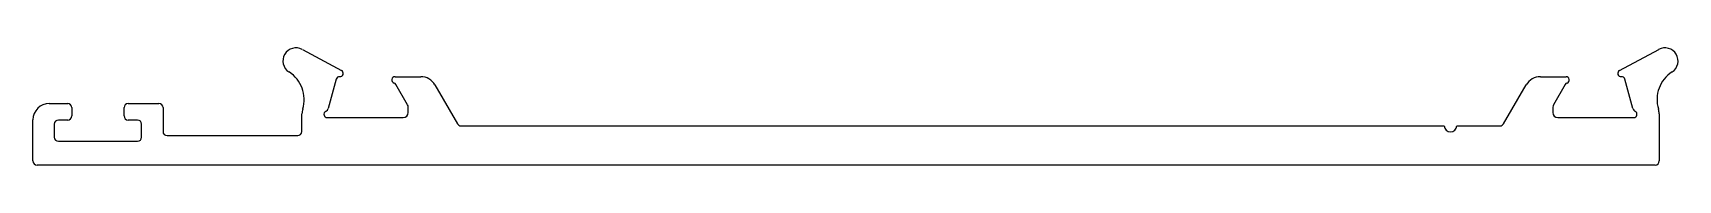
# Model space of a CAD drawing. Header units: inches. Extents: x -49 to 51, y 0 to 8.
import ezdxf

# ---------------------------------------------------------------- set-up
doc = ezdxf.new("R2010")
doc.units = ezdxf.units.IN
doc.header["$MEASUREMENT"] = 0
doc.layers.add('BEAD', color=152, linetype='Continuous')

msp = doc.modelspace()

# ---------------------------------------------------------------- linework, layer by layer
at = {"layer": 'BEAD', "color": 7, "linetype": 'Continuous', "lineweight": -2}
for p, q in [((-32.71, 7.54), (-30.33, 6.25)), ((47.47, 6.25), (49.85, 7.54)), ((-30.65, 5.73), (-31.14, 3.94)), ((-27.07, 5.88), (-25.51, 5.88)), ((-26.31, 4.16), (-27.02, 5.4)), ((-24.65, 5.38), (-23.28, 3)), ((40.41, 3), (41.78, 5.38)), ((42.65, 5.88), (44.21, 5.88)), ((44.16, 5.4), (43.45, 4.16)), ((48.28, 3.94), (47.79, 5.73)), ((-48.12, 4.24), (-47, 4.24)), ((-43.32, 4.24), (-41.45, 4.24)), ((-26.27, 3.68), (-26.27, 4.01)), ((43.41, 4.01), (43.41, 3.68)), ((-49.12, 0.73), (-49.12, 3.24)), ((-47, 3.23), (-47.57, 3.23)), ((-46.75, 3.99), (-46.75, 3.48)), ((-43.57, 3.48), (-43.57, 3.99)), ((-42.75, 3.23), (-43.32, 3.23)), ((-41.2, 3.99), (-41.2, 2.53)), ((-32.74, 2.53), (-32.74, 3.61)), ((-31.2, 3.38), (-26.57, 3.38)), ((43.71, 3.38), (48.33, 3.38)), ((49.88, 3.61), (49.88, 0.73)), ((-47.82, 2.98), (-47.82, 2.18)), ((-42.5, 2.18), (-42.5, 2.98)), ((-40.95, 2.28), (-33, 2.28)), ((-23.06, 2.88), (36.8, 2.88)), ((37.56, 2.88), (40.19, 2.88)), ((-47.57, 1.93), (-42.75, 1.93)), ((49.63, 0.48), (-48.87, 0.48))]:
    msp.add_line(p, q, dxfattribs=at)
for centre, radius, start, end in [((-33.1, 6.84), 0.8, 61.5636, 237.1938), ((50.23, 6.84), 0.8, 302.8062, 118.4364), ((-34.61, 4.49), 2, 342.9711, 57.1938), ((-30.43, 6.08), 0.2, 265.3109, 61.5636), ((47.56, 6.08), 0.2, 118.4364, 274.6891), ((51.75, 4.49), 2, 122.8062, 197.0289), ((-30.46, 5.68), 0.2, 85.3109, 164.6426), ((-27.07, 5.68), 0.2, 90, 251.4096), ((-27.2, 5.3), 0.2, 30, 71.4096), ((-25.51, 4.88), 1, 30, 90), ((42.65, 4.88), 1, 90, 150), ((44.33, 5.3), 0.2, 108.5904, 150), ((44.21, 5.68), 0.2, 288.5904, 90), ((47.6, 5.68), 0.2, 15.3574, 94.6891), ((-48.12, 3.24), 1, 90, 180), ((-47, 3.99), 0.25, 360, 90), ((-43.32, 3.99), 0.25, 90, 180), ((-41.45, 3.99), 0.25, 360, 90), ((-26.57, 4.01), 0.3, 360, 30), ((43.71, 4.01), 0.3, 150, 180), ((-47.57, 2.98), 0.25, 90, 180), ((-47, 3.48), 0.25, 270, 0), ((-43.32, 3.48), 0.25, 180, 270), ((-42.75, 2.98), 0.25, 360, 90), ((-31.74, 3.61), 1, 162.9711, 180), ((-31.2, 3.58), 0.2, 118.399, 270), ((-31.43, 4.02), 0.3, 298.399, 344.6426), ((-26.57, 3.68), 0.3, 270, 0), ((43.71, 3.68), 0.3, 180, 270), ((48.57, 4.02), 0.3, 195.3574, 241.601), ((48.33, 3.58), 0.2, 270, 61.601), ((48.88, 3.61), 1, 360, 17.0289), ((-47.57, 2.18), 0.25, 180, 270), ((-42.75, 2.18), 0.25, 270, 0), ((-40.95, 2.53), 0.25, 180, 270), ((-33, 2.53), 0.254, 270, 0), ((-23.06, 3.13), 0.254, 210, 270), ((37.18, 2.88), 0.381, 180, 0), ((40.19, 3.13), 0.254, 270, 330), ((-48.87, 0.73), 0.254, 180, 270), ((49.63, 0.73), 0.254, 270, 360)]:
    msp.add_arc(centre, radius, start, end, dxfattribs=at)

doc.saveas('drawing.dxf')
